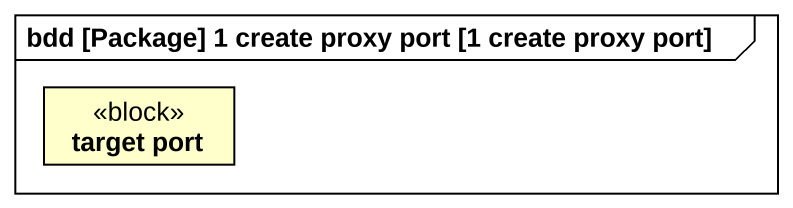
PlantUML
@startuml
mainframe bdd [Package] 1 create proxy port [1 create proxy port]
hide circle
hide empty members
class "target port" as target_port <<block>>
@enduml
